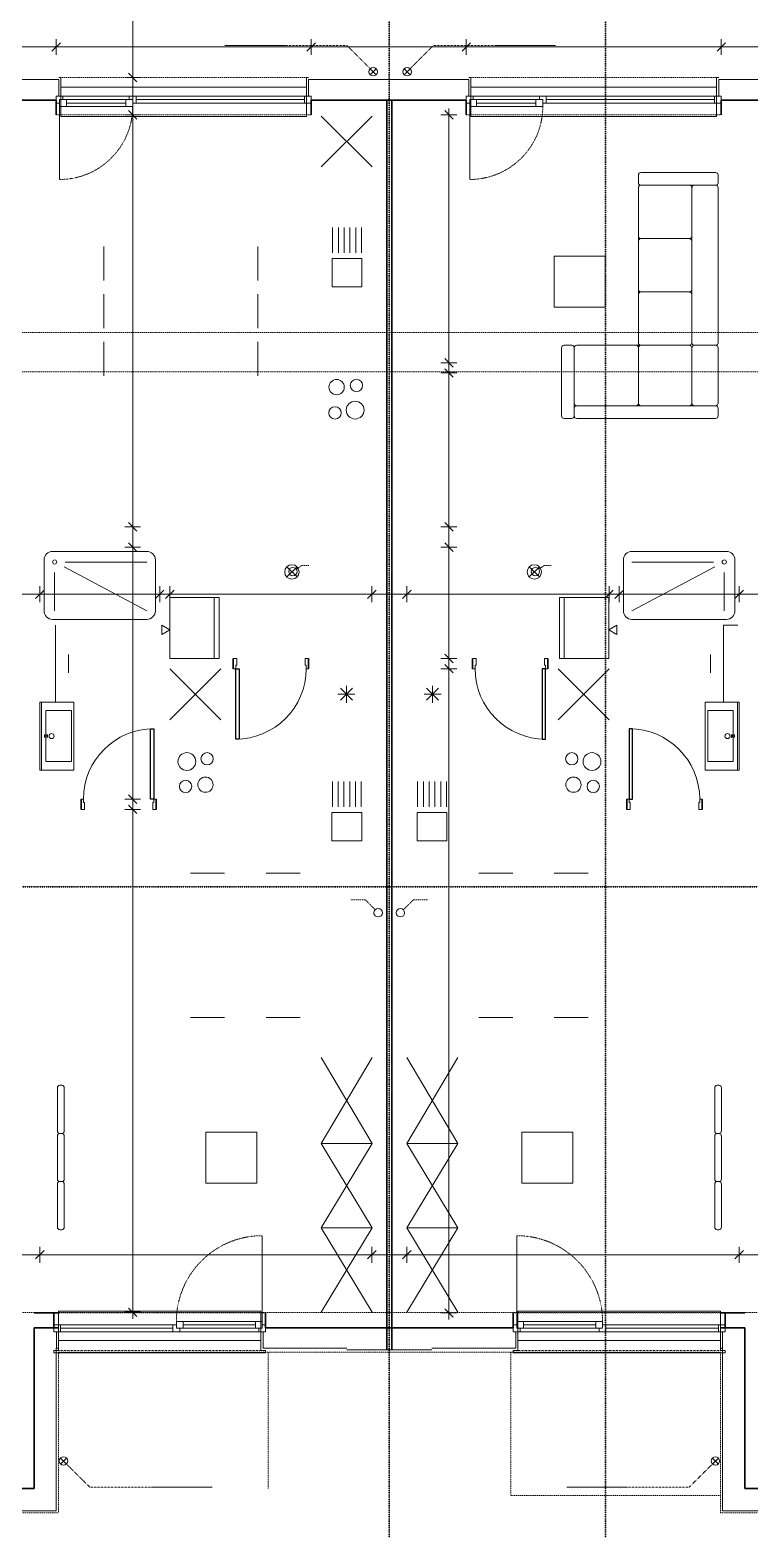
# Model space of a CAD drawing. Header units: metres. Extents: x 217015 to 311256, y -798315 to -742080.
# Drawn here: x 269579 to 278048, y -787913 to -770267 of the extents above; entities that cross this region are included whole.
import ezdxf

# ---------------------------------------------------------------- set-up
doc = ezdxf.new("R2010")
doc.units = ezdxf.units.M
for name, pattern in [('Achse', [0.5, 0.25, -0.25]), ('Axe', [0.5, 0.25, -0.25]), ('pointillés', [0.5, 0.25, -0.25]), ('Points tirets', [0.5, 0.25, -0.25]), ('Tirets', [0.5, 0.25, -0.25]), ('Tirets moyens', [0.8, 0.4, -0.4])]:
    doc.linetypes.add(name, pattern=pattern)
for name, color, linetype in [('0._0. Rez-de-chaussée_1_Equip _ mobilier', 7, 'Continuous'), ('0._0. Rez-de-chaussée_1_Equip _ égouttage', 7, 'Continuous'), ('0._0. Rez-de-chaussée_1_Etiquettes', 7, 'Continuous'), ('0._0. Rez-de-chaussée_1_Fenêtres Archicad', 7, 'Continuous'), ('0._0. Rez-de-chaussée_1_Lignes', 7, 'Continuous'), ('0._0. Rez-de-chaussée_1_Zones', 7, 'Continuous'), ('cotations', 7, 'Continuous'), ('mur porteur', 7, 'Continuous'), ('portes', 7, 'Continuous')]:
    doc.layers.add(name, color=color, linetype=linetype)

msp = doc.modelspace()

# ---------------------------------------------------------------- linework, layer by layer
at = {"layer": '0._0. Rez-de-chaussée_1_Equip _ mobilier', "color": 253, "linetype": 'Continuous', "lineweight": 13}
for p, q in [((273604, -771880), (273004, -771280)), ((273604, -771280), (273004, -771880)), ((276736, -772065), (276736, -771975)), ((276766, -771945), (277644, -771945)), ((277674, -771975), (277674, -772065)), ((276736, -772693), (276736, -772125)), ((276736, -773949), (276736, -772125)), ((276766, -772095), (277334, -772095)), ((276766, -772095), (277334, -772095)), ((277644, -772095), (276766, -772095)), ((277364, -772125), (277364, -772693)), ((277364, -772125), (277364, -773949)), ((277364, -773949), (277364, -772125)), ((277394, -772095), (277644, -772095)), ((277674, -772125), (277674, -773949)), ((273139, -772892), (273139, -772592)), ((273207, -772892), (273207, -772592)), ((273275, -772892), (273275, -772592)), ((273343, -772892), (273343, -772592)), ((273411, -772892), (273411, -772592)), ((273479, -772892), (273479, -772592)), ((270449, -772816), (270449, -773216)), ((272260, -773216), (272260, -772816)), ((276736, -773321), (276736, -772753)), ((276766, -772723), (277334, -772723)), ((277334, -772723), (276766, -772723)), ((277364, -772753), (277364, -773321)), ((273484, -772957), (273134, -772957)), ((273134, -772957), (273134, -773292)), ((273484, -773292), (273484, -772957)), ((276343, -772929), (275743, -772929)), ((275743, -772929), (275743, -773529)), ((276343, -773529), (276343, -772929)), ((270449, -773378), (270449, -773778)), ((272260, -773778), (272260, -773378)), ((273134, -773292), (273484, -773292)), ((276736, -773949), (276736, -773381)), ((276766, -773351), (277334, -773351)), ((277334, -773351), (276766, -773351)), ((277364, -773381), (277364, -773949)), ((275743, -773529), (276343, -773529)), ((270449, -773940), (270449, -774340)), ((272260, -774340), (272260, -773940)), ((275831, -774810), (275831, -774009)), ((275861, -773979), (275951, -773979)), ((275981, -774660), (275981, -774009)), ((275981, -774660), (275981, -774009)), ((275981, -774009), (275981, -774810)), ((276011, -773979), (276706, -773979)), ((276011, -773979), (277334, -773979)), ((276736, -774660), (276736, -774009)), ((276736, -774009), (276736, -774660)), ((277334, -773979), (276766, -773979)), ((277334, -773979), (276766, -773979)), ((276766, -773979), (277334, -773979)), ((277364, -774009), (277364, -774660)), ((277364, -774009), (277364, -774660)), ((277364, -774660), (277364, -774009)), ((277394, -773979), (277644, -773979)), ((277644, -773979), (277394, -773979)), ((277674, -774009), (277674, -774660)), ((275981, -774810), (275981, -774720)), ((276706, -774690), (276011, -774690)), ((277334, -774690), (276011, -774690)), ((276011, -774690), (277644, -774690)), ((277334, -774690), (276766, -774690)), ((277644, -774690), (277394, -774690)), ((277674, -774720), (277674, -774810)), ((275951, -774840), (275861, -774840)), ((277644, -774840), (276011, -774840)), ((269744, -776505), (269744, -777105)), ((270954, -776405), (269844, -776405)), ((269994, -776530), (270954, -776530)), ((271054, -777105), (271054, -776505)), ((276560, -777105), (276560, -776505)), ((276660, -776405), (277771, -776405)), ((277621, -776530), (276660, -776530)), ((277871, -776505), (277871, -777105)), ((269869, -776655), (269869, -777105)), ((269980, -776588), (270954, -777105)), ((277635, -776588), (276660, -777105)), ((277746, -776655), (277746, -777105)), ((271805, -776946), (271225, -776946)), ((271225, -776946), (271225, -777666)), ((271747, -776946), (271225, -776946)), ((271225, -776946), (271225, -777666)), ((271747, -777666), (271747, -776946)), ((271805, -777666), (271805, -776946)), ((275806, -777666), (275806, -776946)), ((275806, -776946), (276386, -776946)), ((275864, -777666), (275864, -776946)), ((275864, -776946), (276386, -776946)), ((276386, -776946), (276386, -777666)), ((276386, -776946), (276386, -777666)), ((269844, -777205), (270954, -777205)), ((277771, -777205), (276660, -777205)), ((270034, -777619), (270034, -777727)), ((277583, -777619), (277583, -777727)), ((270034, -777727), (270034, -777836)), ((271225, -777666), (271805, -777666)), ((271225, -777666), (271747, -777666)), ((271225, -777786), (271825, -778386)), ((271225, -778386), (271825, -777786)), ((276390, -777786), (275790, -778386)), ((276390, -778386), (275790, -777786)), ((276386, -777666), (275806, -777666)), ((276386, -777666), (275864, -777666)), ((277583, -777727), (277583, -777836)), ((273401, -778086), (273201, -778086)), ((273372, -778157), (273230, -778016)), ((273372, -778016), (273230, -778157)), ((273301, -778186), (273301, -777986)), ((274214, -778086), (274414, -778086)), ((274244, -778157), (274385, -778016)), ((274244, -778016), (274385, -778157)), ((274314, -778186), (274314, -777986)), ((269696, -778979), (269696, -778179)), ((270096, -778179), (269696, -778179)), ((269716, -778979), (269716, -778179)), ((270066, -778279), (269766, -778279)), ((269766, -778279), (269766, -778879)), ((270066, -778879), (270066, -778279)), ((270096, -778979), (270096, -778179)), ((277521, -778979), (277521, -778179)), ((277521, -778179), (277921, -778179)), ((277551, -778879), (277551, -778279)), ((277551, -778279), (277851, -778279)), ((277851, -778279), (277851, -778879)), ((277901, -778979), (277901, -778179)), ((277921, -778979), (277921, -778179)), ((269751, -778566), (269766, -778566)), ((269751, -778593), (269751, -778566)), ((269766, -778593), (269751, -778593)), ((277866, -778566), (277851, -778566)), ((277851, -778593), (277866, -778593)), ((277866, -778593), (277866, -778566)), ((270096, -778979), (269696, -778979)), ((269766, -778879), (270066, -778879)), ((277521, -778979), (277921, -778979)), ((277851, -778879), (277551, -778879)), ((273136, -779413), (273136, -779113)), ((273204, -779413), (273204, -779113)), ((273272, -779413), (273272, -779113)), ((273340, -779413), (273340, -779113)), ((273408, -779413), (273408, -779113)), ((273476, -779413), (273476, -779113)), ((274139, -779413), (274139, -779113)), ((274207, -779413), (274207, -779113)), ((274275, -779413), (274275, -779113)), ((274343, -779413), (274343, -779113)), ((274411, -779413), (274411, -779113)), ((274479, -779413), (274479, -779113)), ((273481, -779478), (273131, -779478)), ((273131, -779478), (273131, -779813)), ((273481, -779813), (273481, -779478)), ((274134, -779813), (274134, -779478)), ((274134, -779478), (274484, -779478)), ((274484, -779478), (274484, -779813)), ((273131, -779813), (273481, -779813)), ((274484, -779813), (274134, -779813)), ((271469, -780192), (271869, -780192)), ((272357, -780192), (272757, -780192)), ((275258, -780192), (274858, -780192)), ((276146, -780192), (275746, -780192)), ((271469, -781892), (271869, -781892)), ((272357, -781892), (272757, -781892)), ((275258, -781892), (274858, -781892)), ((276146, -781892), (275746, -781892)), ((273604, -782362), (273004, -783375)), ((273004, -782362), (273604, -783375)), ((274011, -782362), (274611, -783375)), ((274611, -782362), (274011, -783375)), ((269902, -783227), (269902, -782720)), ((269932, -782690), (269952, -782690)), ((269982, -782720), (269982, -783227)), ((277633, -782720), (277633, -783227)), ((277683, -782690), (277663, -782690)), ((277713, -783227), (277713, -782720)), ((269952, -783257), (269932, -783257)), ((269932, -783257), (269952, -783257)), ((272249, -783240), (271649, -783240)), ((271649, -783240), (271649, -783840)), ((272249, -783840), (272249, -783240)), ((275366, -783840), (275366, -783240)), ((275366, -783240), (275966, -783240)), ((275966, -783240), (275966, -783840)), ((277663, -783257), (277683, -783257)), ((277683, -783257), (277663, -783257)), ((269902, -783793), (269902, -783287)), ((269982, -783287), (269982, -783793)), ((273604, -783375), (273004, -783375)), ((273604, -783375), (273004, -784369)), ((273004, -783375), (273604, -784369)), ((274011, -783375), (274611, -783375)), ((274011, -783375), (274611, -784369)), ((274611, -783375), (274011, -784369)), ((277633, -783287), (277633, -783793)), ((277713, -783793), (277713, -783287)), ((269902, -784360), (269902, -783853)), ((269952, -783823), (269932, -783823)), ((269932, -783823), (269952, -783823)), ((269982, -783853), (269982, -784360)), ((271649, -783840), (272249, -783840)), ((275966, -783840), (275366, -783840)), ((277633, -783853), (277633, -784360)), ((277663, -783823), (277683, -783823)), ((277683, -783823), (277663, -783823)), ((277713, -784360), (277713, -783853)), ((269952, -784390), (269932, -784390)), ((273604, -784369), (273004, -784369)), ((273604, -784369), (273004, -785362)), ((273004, -784369), (273604, -785362)), ((274011, -784369), (274611, -784369)), ((274011, -784369), (274611, -785362)), ((274611, -784369), (274011, -785362)), ((277663, -784390), (277683, -784390))]:
    msp.add_line(p, q, dxfattribs=at)
for centre, radius in [((273186, -774471), 90), ((273419, -774451), 72.5), ((273167, -774775), 72.5), ((273404, -774742), 105), ((269869, -776530), 25), ((277746, -776530), 25), ((269833, -778579), 30), ((277784, -778579), 30), ((271425, -778879), 105), ((271663, -778846), 72.5), ((275952, -778846), 72.5), ((276190, -778879), 105), ((271410, -779171), 72.5), ((271643, -779151), 90), ((275972, -779151), 90), ((276205, -779171), 72.5)]:
    msp.add_circle(centre, radius, dxfattribs=at)
for centre, radius, start, end in [((276766, -771975), 30, 90, 180), ((277644, -771975), 30, 360, 90), ((276766, -772065), 30, 180, 270), ((276766, -772125), 30, 90, 180), ((276766, -772125), 30, 90, 180), ((277334, -772125), 30, 360, 90), ((277334, -772125), 30, 360, 90), ((277394, -772125), 30, 90, 180), ((277644, -772065), 30, 270, 360), ((277644, -772125), 30, 360, 90), ((276766, -772693), 30, 180, 270), ((276766, -772753), 30, 90, 180), ((277334, -772693), 30, 270, 360), ((277334, -772753), 30, 360, 90), ((276766, -773321), 30, 180, 270), ((276766, -773381), 30, 90, 180), ((277334, -773321), 30, 270, 360), ((277334, -773381), 30, 360, 90), ((275861, -774009), 30, 90, 180), ((275951, -774009), 30, 360, 90), ((276011, -774009), 30, 90, 180), ((276011, -774009), 30, 90, 180), ((276706, -774009), 30, 360, 90), ((276766, -773949), 30, 180, 270), ((276766, -773949), 30, 180, 270), ((276766, -774009), 30, 90, 180), ((277334, -773949), 30, 270, 360), ((277334, -773949), 30, 270, 360), ((277334, -774009), 30, 360, 90), ((277334, -774009), 30, 360, 90), ((277394, -773949), 30, 180, 270), ((277394, -774009), 30, 90, 180), ((277644, -773949), 30, 270, 360), ((277644, -774009), 30, 360, 90), ((276011, -774660), 30, 180, 270), ((276011, -774660), 30, 180, 270), ((276011, -774720), 30, 90, 180), ((276706, -774660), 30, 270, 360), ((276766, -774660), 30, 180, 270), ((277334, -774660), 30, 270, 360), ((277334, -774660), 30, 270, 360), ((277394, -774660), 30, 180, 270), ((277644, -774660), 30, 270, 360), ((277644, -774720), 30, 360, 90), ((275861, -774810), 30, 180, 270), ((275951, -774810), 30, 270, 360), ((276011, -774810), 30, 180, 270), ((277644, -774810), 30, 270, 360), ((269844, -776505), 100, 90, 180), ((270954, -776505), 100, 360, 90), ((276660, -776505), 100, 90, 180), ((277771, -776505), 100, 360, 90), ((269844, -777105), 100, 180, 270), ((270954, -777105), 100, 270, 360), ((276660, -777105), 100, 180, 270), ((277771, -777105), 100, 270, 360), ((269766, -778579), 13.6, 270, 90), ((269766, -778579), 21.1, 302.771, 57.229), ((277851, -778579), 21.1, 122.771, 237.229), ((277851, -778579), 13.6, 90, 270), ((269932, -782720), 30, 90, 180), ((269952, -782720), 30, 360, 90), ((277663, -782720), 30, 90, 180), ((277683, -782720), 30, 360, 90), ((269932, -783227), 30, 180, 270), ((269932, -783287), 30, 90, 180), ((269952, -783227), 30, 270, 360), ((269952, -783287), 30, 360, 90), ((277663, -783227), 30, 180, 270), ((277663, -783287), 30, 90, 180), ((277683, -783227), 30, 270, 360), ((277683, -783287), 30, 360, 90), ((269932, -783793), 30, 180, 270), ((269952, -783793), 30, 270, 360), ((277663, -783793), 30, 180, 270), ((277683, -783793), 30, 270, 360), ((269932, -783853), 30, 90, 180), ((269952, -783853), 30, 360, 90), ((277663, -783853), 30, 90, 180), ((277683, -783853), 30, 360, 90), ((269932, -784360), 30, 180, 270), ((269952, -784360), 30, 270, 360), ((277663, -784360), 30, 180, 270), ((277683, -784360), 30, 270, 360)]:
    msp.add_arc(centre, radius, start, end, dxfattribs=at)
at = {"layer": '0._0. Rez-de-chaussée_1_Equip _ égouttage', "color": 250, "linetype": 'pointillés', "lineweight": 18}
for p, q in [((261861, -773830), (286800, -773830)), ((262321, -774290), (286340, -774290)), ((262321, -774290), (286340, -774290)), ((278161, -785365), (269454, -785365)), ((278161, -785365), (269454, -785365)), ((269914, -785830), (269914, -787722)), ((277701, -785830), (269914, -785830)), ((272381, -787437), (272381, -785830)), ((275234, -787437), (275234, -785830)), ((275234, -787517), (275234, -785909)), ((277701, -787722), (277701, -785830)), ((277701, -787517), (275234, -787517)), ((269914, -787722), (266541, -787722)), ((281074, -787722), (277701, -787722))]:
    msp.add_line(p, q, dxfattribs=at)
at = {"layer": '0._0. Rez-de-chaussée_1_Equip _ égouttage', "color": 251, "linetype": 'Continuous', "lineweight": 18}
for p, q in [((271130, -777385), (271130, -777275)), ((271225, -777330), (271130, -777275)), ((276386, -777330), (276482, -777275)), ((276482, -777275), (276482, -777385)), ((271225, -777330), (271130, -777385)), ((276386, -777330), (276482, -777385))]:
    msp.add_line(p, q, dxfattribs=at)
at = {"layer": '0._0. Rez-de-chaussée_1_Etiquettes', "color": 253, "linetype": 'Continuous', "lineweight": 18}
for p, q in [((272582, -770452), (271870, -770452)), ((275049, -770452), (275762, -770452)), ((271008, -787419), (271721, -787419)), ((276607, -787419), (275895, -787419))]:
    msp.add_line(p, q, dxfattribs=at)
at = {"layer": '0._0. Rez-de-chaussée_1_Etiquettes', "color": 253, "linetype": 'Tirets moyens', "lineweight": 18}
for p, q in [((273309, -770452), (272582, -770452)), ((273616, -770759), (273309, -770452)), ((274016, -770759), (274323, -770452)), ((274323, -770452), (275049, -770452)), ((269974, -787112), (270282, -787419)), ((277641, -787112), (277334, -787419)), ((270282, -787419), (271008, -787419)), ((277334, -787419), (276607, -787419))]:
    msp.add_line(p, q, dxfattribs=at)
at = {"layer": '0._0. Rez-de-chaussée_1_Etiquettes', "color": 8, "linetype": 'Continuous', "lineweight": 18}
for p, q in [((273581, -770724), (273651, -770795)), ((273581, -770795), (273651, -770724)), ((274051, -770724), (273980, -770795)), ((273980, -770724), (274051, -770795)), ((270010, -787148), (269939, -787077)), ((270010, -787077), (269939, -787148)), ((277606, -787148), (277676, -787077)), ((277676, -787148), (277606, -787077))]:
    msp.add_line(p, q, dxfattribs=at)
at = {"layer": '0._0. Rez-de-chaussée_1_Etiquettes', "color": 253, "linetype": 'Achse', "lineweight": 13}
for p, q in [((272713, -776614), (272774, -776572)), ((272774, -776572), (272859, -776572)), ((275565, -776614), (275626, -776572)), ((275626, -776572), (275711, -776572)), ((273523, -780505), (273350, -780505)), ((273640, -780623), (273523, -780505)), ((273972, -780623), (274089, -780505)), ((274089, -780505), (274262, -780505))]:
    msp.add_line(p, q, dxfattribs=at)
at = {"layer": '0._0. Rez-de-chaussée_1_Etiquettes', "color": 8, "linetype": 'Continuous', "lineweight": 18}
for centre in [(273616, -770759), (274016, -770759), (269974, -787112), (277641, -787112)]:
    msp.add_circle(centre, 50, dxfattribs=at)
at = {"layer": '0._0. Rez-de-chaussée_1_Etiquettes', "color": 7, "linetype": 'Continuous', "lineweight": 18}
for centre in [(272672, -776643), (275524, -776643), (273675, -780658), (273936, -780658)]:
    msp.add_circle(centre, 50, dxfattribs=at)
at = {"layer": '0._0. Rez-de-chaussée_1_Fenêtres Archicad', "color": 8, "linetype": 'Continuous', "lineweight": 18}
for p, q in [((269917, -770827), (269942, -770827)), ((269942, -771047), (269942, -770827)), ((272857, -770827), (272832, -770827)), ((272832, -771047), (272832, -770827)), ((274741, -770827), (274766, -770827)), ((274766, -771047), (274766, -770827)), ((277681, -770827), (277656, -770827)), ((277656, -771047), (277656, -770827)), ((269967, -771047), (269887, -771047)), ((269887, -771047), (269887, -771092)), ((269887, -771047), (269887, -771092)), ((269917, -771047), (269887, -771047)), ((269917, -771047), (269887, -771047)), ((269927, -771127), (269927, -771087)), ((269927, -771087), (269967, -771087)), ((270007, -771087), (269927, -771087)), ((269927, -771087), (269927, -771167)), ((269967, -771087), (269967, -771047)), ((270007, -771167), (270007, -771087)), ((270707, -771087), (270007, -771087)), ((270787, -771087), (270707, -771087)), ((270707, -771087), (270707, -771167)), ((270787, -771047), (270747, -771047)), ((270747, -771047), (270747, -771087)), ((270747, -771087), (270787, -771087)), ((270827, -771047), (270787, -771047)), ((270787, -771087), (270787, -771127)), ((270787, -771167), (270787, -771087)), ((270827, -771127), (270827, -771047)), ((272887, -771047), (272807, -771047)), ((272807, -771047), (272807, -771127)), ((272857, -771047), (272887, -771047)), ((272857, -771047), (272887, -771047)), ((272887, -771047), (272887, -771092)), ((272887, -771047), (272887, -771092)), ((274791, -771047), (274711, -771047)), ((274711, -771047), (274711, -771092)), ((274711, -771047), (274711, -771092)), ((274741, -771047), (274711, -771047)), ((274741, -771047), (274711, -771047)), ((274751, -771127), (274751, -771087)), ((274751, -771087), (274791, -771087)), ((274831, -771087), (274751, -771087)), ((274751, -771087), (274751, -771167)), ((274791, -771087), (274791, -771047)), ((274831, -771167), (274831, -771087)), ((275531, -771087), (274831, -771087)), ((275611, -771087), (275531, -771087)), ((275531, -771087), (275531, -771167)), ((275611, -771047), (275571, -771047)), ((275571, -771047), (275571, -771087)), ((275571, -771087), (275611, -771087)), ((275651, -771047), (275611, -771047)), ((275611, -771087), (275611, -771127)), ((275611, -771167), (275611, -771087)), ((275651, -771127), (275651, -771047)), ((277711, -771047), (277631, -771047)), ((277631, -771047), (277631, -771127)), ((277681, -771047), (277711, -771047)), ((277681, -771047), (277711, -771047)), ((277711, -771047), (277711, -771092)), ((277711, -771047), (277711, -771092)), ((269887, -771127), (269927, -771127)), ((269927, -771167), (270007, -771167)), ((270007, -771127), (270707, -771127)), ((270007, -771167), (270707, -771167)), ((270707, -771167), (270787, -771167)), ((270787, -771127), (270827, -771127)), ((272807, -771127), (272887, -771127)), ((274711, -771127), (274751, -771127)), ((274751, -771167), (274831, -771167)), ((274831, -771127), (275531, -771127)), ((274831, -771167), (275531, -771167)), ((275531, -771167), (275611, -771167)), ((275611, -771127), (275651, -771127)), ((277631, -771127), (277711, -771127)), ((269940, -785510), (269860, -785510)), ((269860, -785590), (269860, -785545)), ((269860, -785590), (269860, -785545)), ((269940, -785590), (269940, -785510)), ((271301, -785510), (271261, -785510)), ((271261, -785510), (271261, -785590)), ((271381, -785470), (271301, -785470)), ((271301, -785470), (271301, -785550)), ((271301, -785550), (271301, -785510)), ((271341, -785550), (271301, -785550)), ((271301, -785550), (271381, -785550)), ((271341, -785590), (271341, -785550)), ((271381, -785550), (271381, -785470)), ((272231, -785470), (271381, -785470)), ((272231, -785510), (271381, -785510)), ((271381, -785550), (272231, -785550)), ((272311, -785470), (272231, -785470)), ((272231, -785470), (272231, -785550)), ((272231, -785550), (272311, -785550)), ((272311, -785550), (272271, -785550)), ((272271, -785550), (272271, -785590)), ((272311, -785550), (272311, -785470)), ((272351, -785510), (272311, -785510)), ((272311, -785510), (272311, -785550)), ((272351, -785590), (272351, -785545)), ((272351, -785590), (272351, -785545)), ((275264, -785510), (275304, -785510)), ((275264, -785590), (275264, -785545)), ((275264, -785590), (275264, -785545)), ((275304, -785470), (275384, -785470)), ((275304, -785550), (275304, -785470)), ((275304, -785510), (275304, -785550)), ((275304, -785550), (275344, -785550)), ((275384, -785550), (275304, -785550)), ((275344, -785550), (275344, -785590)), ((275384, -785470), (275384, -785550)), ((275384, -785470), (276234, -785470)), ((275384, -785510), (276234, -785510)), ((276234, -785550), (275384, -785550)), ((276234, -785550), (276234, -785470)), ((276234, -785470), (276314, -785470)), ((276314, -785550), (276234, -785550)), ((276274, -785590), (276274, -785550)), ((276274, -785550), (276314, -785550)), ((276314, -785470), (276314, -785550)), ((276314, -785550), (276314, -785510)), ((276314, -785510), (276354, -785510)), ((276354, -785510), (276354, -785590)), ((277676, -785590), (277676, -785510)), ((277676, -785510), (277756, -785510)), ((277756, -785590), (277756, -785545)), ((277756, -785590), (277756, -785545)), ((269860, -785590), (269940, -785590)), ((269890, -785590), (269860, -785590)), ((269890, -785590), (269860, -785590)), ((269915, -785590), (269915, -785810)), ((271261, -785590), (271301, -785590)), ((271301, -785590), (271341, -785590)), ((272271, -785590), (272351, -785590)), ((272296, -785590), (272296, -785810)), ((272321, -785590), (272351, -785590)), ((272321, -785590), (272351, -785590)), ((275344, -785590), (275264, -785590)), ((275294, -785590), (275264, -785590)), ((275294, -785590), (275264, -785590)), ((275319, -785590), (275319, -785810)), ((276314, -785590), (276274, -785590)), ((276354, -785590), (276314, -785590)), ((277756, -785590), (277676, -785590)), ((277701, -785590), (277701, -785810)), ((277726, -785590), (277756, -785590)), ((277726, -785590), (277756, -785590)), ((269890, -785810), (269860, -785810)), ((269890, -785810), (269915, -785810)), ((272321, -785810), (272296, -785810)), ((272321, -785810), (272351, -785810)), ((275294, -785810), (275264, -785810)), ((275294, -785810), (275319, -785810)), ((277726, -785810), (277701, -785810)), ((277726, -785810), (277756, -785810))]:
    msp.add_line(p, q, dxfattribs=at)
at = {"layer": '0._0. Rez-de-chaussée_1_Fenêtres Archicad', "color": 8, "linetype": 'Points tirets', "lineweight": 18}
for p, q in [((269942, -770827), (272832, -770827)), ((274766, -770827), (277656, -770827)), ((269887, -771267), (272887, -771267)), ((274711, -771267), (277711, -771267)), ((272351, -785370), (269860, -785370)), ((275264, -785370), (277756, -785370))]:
    msp.add_line(p, q, dxfattribs=at)
at = {"layer": '0._0. Rez-de-chaussée_1_Fenêtres Archicad', "color": 7, "linetype": 'Continuous', "lineweight": 35}
for p, q in [((269887, -771092), (269887, -771127)), ((269887, -771092), (269887, -771127)), ((272887, -771092), (272887, -771127)), ((272887, -771092), (272887, -771127)), ((274711, -771092), (274711, -771127)), ((274711, -771092), (274711, -771127)), ((277711, -771092), (277711, -771127)), ((277711, -771092), (277711, -771127)), ((269887, -771127), (269887, -771267)), ((272887, -771127), (272887, -771267)), ((274711, -771127), (274711, -771267)), ((277711, -771127), (277711, -771267)), ((269860, -785510), (269860, -785370)), ((272351, -785510), (272351, -785370)), ((275264, -785510), (275264, -785370)), ((277756, -785510), (277756, -785370)), ((269860, -785545), (269860, -785510)), ((269860, -785545), (269860, -785510)), ((272351, -785545), (272351, -785510)), ((272351, -785545), (272351, -785510)), ((275264, -785545), (275264, -785510)), ((275264, -785545), (275264, -785510)), ((277756, -785545), (277756, -785510)), ((277756, -785545), (277756, -785510))]:
    msp.add_line(p, q, dxfattribs=at)
at = {"layer": '0._0. Rez-de-chaussée_1_Fenêtres Archicad', "color": 253, "linetype": 'Continuous', "lineweight": 13}
for p, q in [((269942, -770942), (272832, -770942)), ((269942, -771287), (269942, -770942)), ((270747, -771047), (269967, -771047)), ((272807, -771047), (270827, -771047)), ((270827, -771087), (272807, -771087)), ((272832, -770942), (272832, -771287)), ((274766, -770942), (277656, -770942)), ((274766, -771287), (274766, -770942)), ((275571, -771047), (274791, -771047)), ((277631, -771047), (275651, -771047)), ((275651, -771087), (277631, -771087)), ((277656, -770942), (277656, -771287)), ((269927, -771167), (269927, -772027)), ((270007, -771167), (270707, -771167)), ((270827, -771127), (272807, -771127)), ((274751, -771167), (274751, -772027)), ((274831, -771167), (275531, -771167)), ((275651, -771127), (277631, -771127)), ((272832, -771287), (269942, -771287)), ((277656, -771287), (274766, -771287)), ((272311, -785470), (272311, -784460)), ((275304, -785470), (275304, -784460)), ((269915, -785695), (269915, -785350)), ((269915, -785350), (272296, -785350)), ((272296, -785350), (272296, -785695)), ((277701, -785350), (275319, -785350)), ((275319, -785350), (275319, -785695)), ((277701, -785695), (277701, -785350)), ((271261, -785510), (269940, -785510)), ((271261, -785550), (269940, -785550)), ((272231, -785470), (271381, -785470)), ((275384, -785470), (276234, -785470)), ((276354, -785510), (277676, -785510)), ((276354, -785550), (277676, -785550)), ((272296, -785695), (269915, -785695)), ((269940, -785590), (271261, -785590)), ((271341, -785590), (272271, -785590)), ((275319, -785695), (277701, -785695)), ((276274, -785590), (275344, -785590)), ((277676, -785590), (276354, -785590)), ((269860, -785840), (269860, -785810)), ((272351, -785840), (269860, -785840)), ((272351, -785810), (272351, -785840)), ((275264, -785810), (275264, -785840)), ((275264, -785840), (277756, -785840)), ((277756, -785840), (277756, -785810))]:
    msp.add_line(p, q, dxfattribs=at)
at = {"layer": '0._0. Rez-de-chaussée_1_Fenêtres Archicad', "color": 8, "linetype": 'Tirets moyens', "lineweight": 18}
for p, q in [((272296, -785810), (269915, -785810)), ((275319, -785810), (277701, -785810))]:
    msp.add_line(p, q, dxfattribs=at)
at = {"layer": '0._0. Rez-de-chaussée_1_Fenêtres Archicad', "color": 253, "linetype": 'Points tirets', "lineweight": 13}
for centre, radius, start, end in [((269927, -771167), 860, 270, 360), ((274751, -771167), 860, 270, 360), ((272311, -785470), 1010, 90, 180), ((275304, -785470), 1010, 360, 90)]:
    msp.add_arc(centre, radius, start, end, dxfattribs=at)
at = {"layer": '0._0. Rez-de-chaussée_1_Lignes', "color": 7, "linetype": 'Axe', "lineweight": 35}
for p, q in [((276348, -789866), (276348, -762366)), ((290556, -780354), (260056, -780354))]:
    msp.add_line(p, q, dxfattribs=at)
at = {"layer": '0._0. Rez-de-chaussée_1_Lignes', "color": 7, "linetype": 'Continuous', "lineweight": 35}
for p, q in [((273776, -771752), (273776, -771092)), ((273836, -771752), (273836, -771092)), ((273776, -784885), (273776, -785545)), ((273836, -784885), (273836, -785545))]:
    msp.add_line(p, q, dxfattribs=at)
at = {"layer": '0._0. Rez-de-chaussée_1_Lignes', "color": 7, "linetype": 'Continuous', "lineweight": 18}
for p, q in [((272720, -776587), (272600, -776706)), ((272600, -776587), (272720, -776706)), ((275572, -776587), (275452, -776706)), ((275452, -776587), (275572, -776706))]:
    msp.add_line(p, q, dxfattribs=at)
at = {"layer": '0._0. Rez-de-chaussée_1_Lignes', "color": 253, "linetype": 'Continuous', "lineweight": 13}
for p, q in [((269880, -777275), (269880, -778179)), ((277737, -777275), (277737, -778179)), ((277737, -777275), (277907, -777275)), ((277737, -778179), (277921, -778179))]:
    msp.add_line(p, q, dxfattribs=at)
at = {"layer": '0._0. Rez-de-chaussée_1_Lignes', "color": 7, "linetype": 'Continuous', "lineweight": 18}
for centre in [(272660, -776647), (275512, -776647)]:
    msp.add_circle(centre, 84.6, dxfattribs=at)
at = {"layer": '0._0. Rez-de-chaussée_1_Zones', "color": 7, "linetype": 'Tirets', "lineweight": 35}
msp.add_line((273806, -793608), (273806, -742548), dxfattribs=at)
at = {"layer": 'cotations', "color": 251, "linetype": 'Continuous', "lineweight": 18}
for p, q in [((270787, -770827), (270787, -767832)), ((269887, -770561), (269887, -770374)), ((272887, -770561), (272887, -770374)), ((274711, -770561), (274711, -770374)), ((277711, -770561), (277711, -770374)), ((268054, -770467), (269887, -770467)), ((269937, -770417), (269837, -770517)), ((269887, -770467), (272887, -770467)), ((272937, -770417), (272837, -770517)), ((272887, -770467), (274711, -770467)), ((274761, -770417), (274661, -770517)), ((274711, -770467), (277711, -770467)), ((277761, -770417), (277661, -770517)), ((277711, -770467), (278911, -770467)), ((270880, -770827), (270693, -770827)), ((270737, -770777), (270837, -770877)), ((270787, -771267), (270787, -770827)), ((270880, -771267), (270693, -771267)), ((270737, -771217), (270837, -771317)), ((270787, -776115), (270787, -771267)), ((274600, -771267), (274413, -771267)), ((274557, -771317), (274457, -771217)), ((274507, -771267), (274507, -771192)), ((274507, -774185), (274507, -771267)), ((274600, -774185), (274413, -774185)), ((274457, -774135), (274557, -774235)), ((274457, -774255), (274557, -774355)), ((274507, -774305), (274507, -774185)), ((274600, -774305), (274413, -774305)), ((274507, -776115), (274507, -774305)), ((270880, -776115), (270693, -776115)), ((270737, -776065), (270837, -776165)), ((270787, -776355), (270787, -776115)), ((274600, -776115), (274413, -776115)), ((274457, -776065), (274557, -776165)), ((274507, -776355), (274507, -776115)), ((270880, -776355), (270693, -776355)), ((270737, -776305), (270837, -776405)), ((270787, -779322), (270787, -776355)), ((274600, -776355), (274413, -776355)), ((274457, -776305), (274557, -776405)), ((274507, -777666), (274507, -776355)), ((269454, -776910), (269694, -776910)), ((269744, -776860), (269644, -776960)), ((269694, -777004), (269694, -776816)), ((269694, -776910), (271105, -776910)), ((271155, -776860), (271055, -776960)), ((271105, -777004), (271105, -776816)), ((271105, -776910), (271225, -776910)), ((271275, -776860), (271175, -776960)), ((271225, -777004), (271225, -776816)), ((271225, -776910), (273601, -776910)), ((273651, -776860), (273551, -776960)), ((273601, -777004), (273601, -776816)), ((273601, -776910), (274011, -776910)), ((274061, -776860), (273961, -776960)), ((274011, -777004), (274011, -776816)), ((274011, -776910), (276390, -776910)), ((276440, -776860), (276340, -776960)), ((276390, -777004), (276390, -776816)), ((276390, -776910), (276510, -776910)), ((276560, -776860), (276460, -776960)), ((276510, -777004), (276510, -776816)), ((276510, -776910), (277921, -776910)), ((277971, -776860), (277871, -776960)), ((277921, -777004), (277921, -776816)), ((277921, -776910), (278161, -776910)), ((274457, -777616), (274557, -777716)), ((274600, -777666), (274413, -777666)), ((274600, -777786), (274413, -777786)), ((274457, -777736), (274557, -777836)), ((274507, -777786), (274507, -777666)), ((274507, -785370), (274507, -777786)), ((270880, -779322), (270693, -779322)), ((270737, -779272), (270837, -779372)), ((270737, -779392), (270837, -779492)), ((270787, -779442), (270787, -779322)), ((270880, -779442), (270693, -779442)), ((270787, -785362), (270787, -779442)), ((269454, -784684), (269694, -784684)), ((269744, -784634), (269644, -784734)), ((269694, -784778), (269694, -784591)), ((269694, -784684), (273601, -784684)), ((273651, -784634), (273551, -784734)), ((273601, -784778), (273601, -784591)), ((273601, -784684), (274011, -784684)), ((274061, -784634), (273961, -784734)), ((274011, -784778), (274011, -784591)), ((274011, -784684), (277921, -784684)), ((277971, -784634), (277871, -784734)), ((277921, -784778), (277921, -784591)), ((277921, -784684), (278161, -784684)), ((270880, -785362), (270693, -785362)), ((270737, -785312), (270837, -785412)), ((270787, -785437), (270787, -785362)), ((274600, -785370), (274413, -785370)), ((274457, -785320), (274557, -785420)), ((274507, -785445), (274507, -785370))]:
    msp.add_line(p, q, dxfattribs=at)
at = {"layer": 'mur porteur', "color": 8, "linetype": 'Continuous', "lineweight": 18}
for p, q in [((269917, -770852), (268024, -770852)), ((269917, -770827), (269942, -770827)), ((269917, -770852), (269917, -771047)), ((269942, -771047), (269942, -770827)), ((272832, -771047), (272832, -770827)), ((272857, -770827), (272832, -770827)), ((274741, -770852), (272857, -770852)), ((272857, -770852), (272857, -771047)), ((274741, -770827), (274766, -770827)), ((274741, -770852), (274741, -771047)), ((274766, -771047), (274766, -770827)), ((277656, -771047), (277656, -770827)), ((277681, -770827), (277656, -770827)), ((278941, -770852), (277681, -770852)), ((277681, -770852), (277681, -771047)), ((269917, -771047), (269887, -771047)), ((269887, -771047), (269887, -771092)), ((269917, -771047), (269942, -771047)), ((272857, -771047), (272832, -771047)), ((272857, -771047), (272887, -771047)), ((272887, -771047), (272887, -771092)), ((274741, -771047), (274711, -771047)), ((274711, -771047), (274711, -771092)), ((274741, -771047), (274766, -771047)), ((277681, -771047), (277656, -771047)), ((277681, -771047), (277711, -771047)), ((277711, -771047), (277711, -771092)), ((269889, -785370), (269889, -785362)), ((277726, -785362), (277726, -785370)), ((269860, -785590), (269860, -785545)), ((272351, -785590), (272351, -785545)), ((275264, -785590), (275264, -785545)), ((277756, -785590), (277756, -785545)), ((269890, -785590), (269860, -785590)), ((269890, -785590), (269915, -785590)), ((269890, -785785), (269890, -785590)), ((269915, -785590), (269915, -785810)), ((272296, -785590), (272296, -785810)), ((272321, -785590), (272296, -785590)), ((272321, -785785), (272321, -785590)), ((272321, -785590), (272351, -785590)), ((275294, -785590), (275264, -785590)), ((275294, -785590), (275319, -785590)), ((275294, -785785), (275294, -785590)), ((275319, -785590), (275319, -785810)), ((277701, -785590), (277701, -785810)), ((277726, -785590), (277701, -785590)), ((277726, -785785), (277726, -785590)), ((277726, -785590), (277756, -785590)), ((269890, -785810), (269860, -785810)), ((269889, -785785), (269914, -785785)), ((269889, -787437), (269889, -785785)), ((269889, -785785), (269914, -785785)), ((269890, -785810), (269915, -785810)), ((272321, -785810), (272296, -785810)), ((272321, -785785), (273306, -785785)), ((272321, -785810), (272351, -785810)), ((273306, -785805), (274306, -785805)), ((274306, -785785), (275294, -785785)), ((275294, -785810), (275264, -785810)), ((275294, -785810), (275319, -785810)), ((277701, -785785), (277726, -785785)), ((277701, -785785), (277726, -785785)), ((277726, -785810), (277701, -785810)), ((277726, -785785), (277726, -787437)), ((277726, -785810), (277756, -785810)), ((269889, -787697), (269889, -787437)), ((277726, -787437), (277726, -787697)), ((266826, -787697), (269629, -787697)), ((269629, -787697), (269889, -787697)), ((269629, -787697), (269889, -787697)), ((277726, -787697), (277986, -787697)), ((277726, -787697), (277986, -787697)), ((277986, -787697), (280789, -787697))]:
    msp.add_line(p, q, dxfattribs=at)
at = {"layer": 'mur porteur', "color": 7, "linetype": 'Continuous', "lineweight": 35}
for p, q in [((269887, -771092), (268054, -771092)), ((269887, -771092), (269887, -771127)), ((274711, -771092), (272887, -771092)), ((272887, -771092), (272887, -771127)), ((274711, -771092), (274711, -771127)), ((278911, -771092), (277711, -771092)), ((277711, -771092), (277711, -771127)), ((269887, -771127), (269887, -771267)), ((272887, -771127), (272887, -771267)), ((273776, -785805), (273776, -771267)), ((273836, -785805), (273836, -771267)), ((274711, -771127), (274711, -771267)), ((277711, -771127), (277711, -771267)), ((271971, -777666), (271971, -777786)), ((272856, -777666), (272856, -777786)), ((274786, -777666), (274786, -777786)), ((275671, -777666), (275671, -777786)), ((270180, -779322), (270180, -779442)), ((271065, -779322), (271065, -779442)), ((276600, -779322), (276600, -779442)), ((277485, -779322), (277485, -779442)), ((269629, -785362), (269629, -785370)), ((269889, -785370), (269629, -785370)), ((269889, -785370), (269629, -785370)), ((269860, -785510), (269860, -785370)), ((269914, -785370), (269889, -785370)), ((269914, -785370), (269889, -785370)), ((272351, -785510), (272351, -785370)), ((275264, -785510), (275264, -785370)), ((277726, -785370), (277701, -785370)), ((277726, -785370), (277701, -785370)), ((277986, -785370), (277726, -785370)), ((277986, -785370), (277726, -785370)), ((277756, -785510), (277756, -785370)), ((277986, -785370), (277986, -785362)), ((269629, -785545), (269629, -785785)), ((269629, -785545), (269889, -785545)), ((269629, -785545), (269889, -785545)), ((269860, -785545), (269860, -785510)), ((269889, -785545), (269914, -785545)), ((272351, -785545), (272351, -785510)), ((272351, -785545), (273306, -785545)), ((274306, -785545), (273306, -785545)), ((274306, -785545), (275264, -785545)), ((275264, -785545), (275264, -785510)), ((277701, -785545), (277726, -785545)), ((277726, -785545), (277986, -785545)), ((277726, -785545), (277986, -785545)), ((277756, -785545), (277756, -785510)), ((277986, -785785), (277986, -785545)), ((269629, -785785), (269629, -787437)), ((277986, -787437), (277986, -785785)), ((269454, -787437), (269629, -787437)), ((269454, -787437), (269629, -787437)), ((277986, -787437), (278161, -787437)), ((277986, -787437), (278161, -787437))]:
    msp.add_line(p, q, dxfattribs=at)
at = {"layer": 'portes', "color": 7, "linetype": 'Continuous', "lineweight": 18}
for p, q in [((271971, -777666), (271971, -777786)), ((272011, -777666), (271971, -777666)), ((271971, -777786), (271999, -777786)), ((271999, -777786), (271999, -777746)), ((271999, -777746), (272011, -777746)), ((272011, -777746), (272011, -777666)), ((272816, -777666), (272816, -777746)), ((272856, -777666), (272816, -777666)), ((272816, -777746), (272828, -777746)), ((272828, -777746), (272828, -777786)), ((272828, -777786), (272856, -777786)), ((272856, -777786), (272856, -777666)), ((274786, -777786), (274786, -777666)), ((274786, -777666), (274826, -777666)), ((274814, -777786), (274786, -777786)), ((274826, -777746), (274814, -777746)), ((274814, -777746), (274814, -777786)), ((274826, -777666), (274826, -777746)), ((275631, -777746), (275631, -777666)), ((275631, -777666), (275671, -777666)), ((275643, -777746), (275631, -777746)), ((275643, -777786), (275643, -777746)), ((275671, -777786), (275643, -777786)), ((275671, -777666), (275671, -777786)), ((270208, -779322), (270180, -779322)), ((270180, -779322), (270180, -779442)), ((270208, -779362), (270208, -779322)), ((270220, -779362), (270208, -779362)), ((270220, -779442), (270220, -779362)), ((271037, -779362), (271025, -779362)), ((271025, -779362), (271025, -779442)), ((271065, -779322), (271037, -779322)), ((271037, -779322), (271037, -779362)), ((271065, -779442), (271065, -779322)), ((276600, -779442), (276600, -779322)), ((276600, -779322), (276628, -779322)), ((276628, -779322), (276628, -779362)), ((276628, -779362), (276640, -779362)), ((276640, -779362), (276640, -779442)), ((277445, -779442), (277445, -779362)), ((277445, -779362), (277457, -779362)), ((277457, -779362), (277457, -779322)), ((277457, -779322), (277485, -779322)), ((277485, -779322), (277485, -779442)), ((270180, -779442), (270220, -779442)), ((271025, -779442), (271065, -779442)), ((276640, -779442), (276600, -779442)), ((277485, -779442), (277445, -779442))]:
    msp.add_line(p, q, dxfattribs=at)
at = {"layer": 'portes', "color": 7, "linetype": 'Continuous', "lineweight": 35}
for p, q in [((271971, -777666), (271971, -777786)), ((271971, -777666), (271971, -777786)), ((272856, -777666), (272856, -777786)), ((272856, -777666), (272856, -777786)), ((274786, -777666), (274786, -777786)), ((274786, -777666), (274786, -777786)), ((275671, -777666), (275671, -777786)), ((275671, -777666), (275671, -777786)), ((270180, -779322), (270180, -779442)), ((270180, -779322), (270180, -779442)), ((271065, -779322), (271065, -779442)), ((271065, -779322), (271065, -779442)), ((276600, -779322), (276600, -779442)), ((276600, -779322), (276600, -779442)), ((277485, -779322), (277485, -779442)), ((277485, -779322), (277485, -779442))]:
    msp.add_line(p, q, dxfattribs=at)
at = {"layer": 'portes', "color": 250, "linetype": 'Continuous', "lineweight": 25}
for p, q in [((271999, -778615), (271999, -777786)), ((271999, -777786), (272039, -777786)), ((272039, -777786), (272039, -778615)), ((275643, -777786), (275603, -777786)), ((275603, -777786), (275603, -778615)), ((275643, -778615), (275643, -777786)), ((270997, -779322), (270997, -778493)), ((270997, -778493), (271037, -778493)), ((271037, -778493), (271037, -779322)), ((276628, -778493), (276628, -779322)), ((276668, -778493), (276628, -778493)), ((276668, -779322), (276668, -778493)), ((272039, -778615), (271999, -778615)), ((275603, -778615), (275643, -778615)), ((271037, -779322), (270997, -779322)), ((276628, -779322), (276668, -779322))]:
    msp.add_line(p, q, dxfattribs=at)
at = {"layer": 'portes', "color": 253, "linetype": 'Continuous', "lineweight": 13}
for centre, start, end in [((271999, -777786), 270, 360), ((275643, -777786), 180, 270), ((271037, -779322), 90, 180), ((276628, -779322), 360, 90)]:
    msp.add_arc(centre, 829, start, end, dxfattribs=at)

doc.saveas('drawing.dxf')
